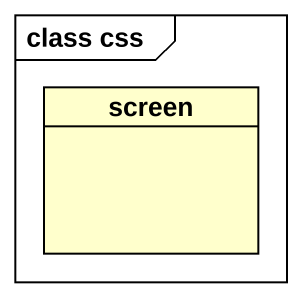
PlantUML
@startuml
mainframe class css
hide circle
hide empty members
class screen
@enduml
